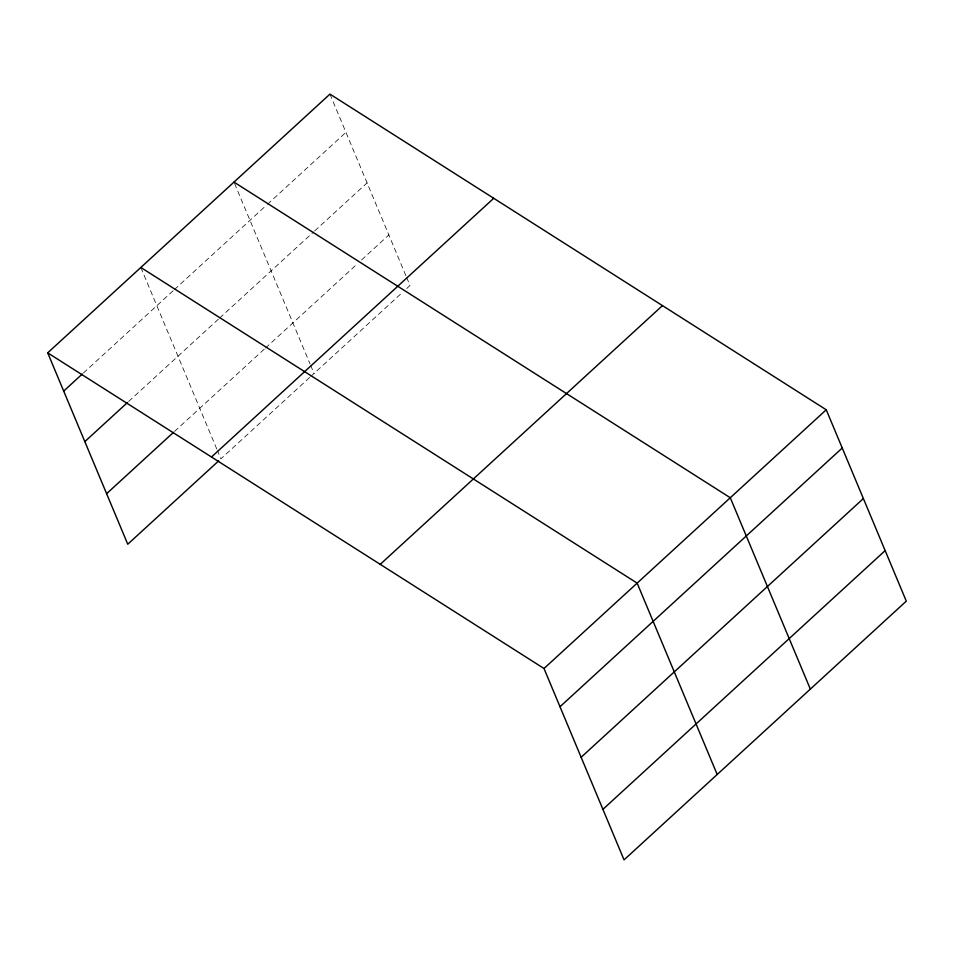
<?xml version="1.0" encoding="UTF-8"?>
<svg xmlns="http://www.w3.org/2000/svg" width="954" height="954" viewBox="0 0 954 954"><rect width="100%" height="100%" fill="white"/><g stroke="black" fill="none" stroke-linecap="round" stroke-linejoin="round"><path stroke-width="0.72" stroke-dasharray="4.77 3.58" d="M83.415 373.002L173.27 290.636M174.367 289.634L266.333 205.337M267.418 204.335L345.944 132.356M128.659 401.443L218.514 319.077M219.611 318.064L313.639 231.882M314.737 230.88L367.075 182.894M174.546 431.411L264.401 349.045M265.498 348.043L357.237 263.948M361.59 259.953L388.862 234.958M309.645 377.486L220.887 458.838L217.464 450.646M310.742 376.472L402.361 292.496M406.726 288.502L409.993 285.496L406.571 277.304M329.953 94.124L405.999 275.933M234.553 183.466L310.038 363.903M310.61 365.263L314.033 373.467M140.846 267.478L216.892 449.274"/><path stroke-width="1.43" d="M47.7 352.849L329.953 94.124L826.247 409.779L906.3 601.151L624.047 859.876L544.007 668.504L47.7 352.849L127.753 544.221L218.704 460.854M63.691 391.08L82.318 374.004M84.834 441.619L127.562 402.445M106.609 493.683L173.449 432.412M211.478 457.014L493.731 198.289M380.229 564.339L662.47 305.614M544.007 668.504L826.247 409.779M559.998 706.735L842.239 448.01M581.129 757.273L863.382 498.548M602.916 809.338L885.157 550.613M233.98 182.095L730.287 497.749L810.34 689.11M140.846 267.478L637.141 583.121L717.193 774.493"/></g></svg>
